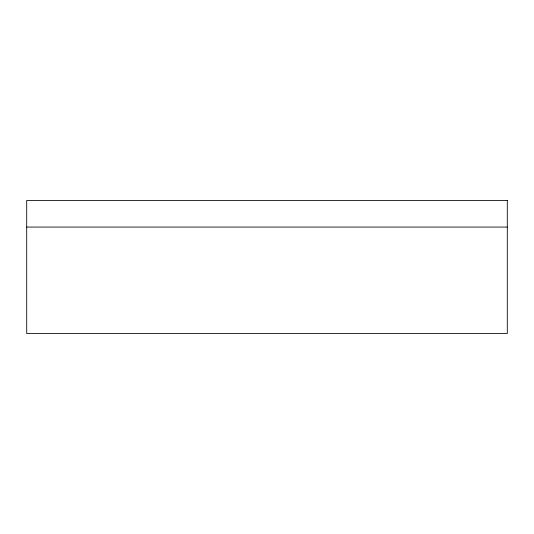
<?xml version="1.0" encoding="UTF-8"?>
<svg xmlns="http://www.w3.org/2000/svg" width="534" height="534" viewBox="0 0 534 534"><rect width="100%" height="100%" fill="white"/><g stroke="black" fill="none" stroke-linecap="round" stroke-linejoin="round"><path stroke-width="0.8" d="M26.7 227.063L507.3 227.063M507.3 200.437L26.7 200.437L26.7 333.563L507.3 333.563L507.3 200.437"/></g></svg>
